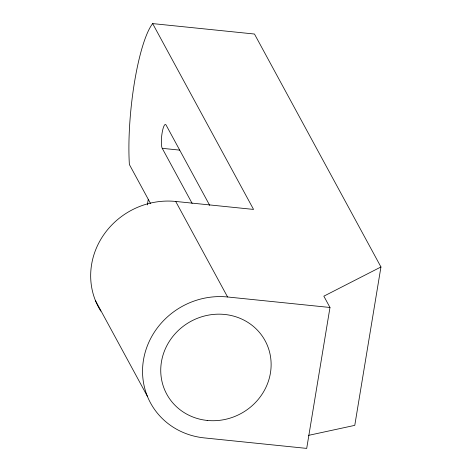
<?xml version="1.0" encoding="UTF-8"?>
<svg xmlns="http://www.w3.org/2000/svg" width="472" height="472" viewBox="0 0 472 472"><rect width="100%" height="100%" fill="white"/><g stroke="black" fill="none" stroke-linecap="round" stroke-linejoin="round"><path stroke-width="0.71" d="M147.341 204.901L148.267 199.314M329.981 307.478L306.7 448.4L204.287 437.904A74.428 69.762 -28.5 0 1 143.47 360.018A74.428 69.762 -28.5 0 1 227.575 296.982L329.981 307.478L323.845 296.174L380.945 266.969L254.473 34.031L152.662 23.6A90.199 18.526 -84.1 0 0 129.375 164.522L150.651 203.709M380.945 266.969L354.773 425.361L308.405 435.396M209.715 205.385L166.085 125.039A12.302 2.525 -84.1 0 0 162.114 132.915A12.302 2.525 -84.1 0 0 162.238 148.326L179.72 150.12M100.813 311.113A74.428 69.762 -28.5 0 1 103.451 235.198A74.428 69.762 -28.5 0 1 175.708 201.45L253.558 209.426L152.662 23.6M162.238 148.326L192.145 203.408M175.708 201.45L227.575 296.982M95.486 300.711L147.358 396.244M207.178 420.434A55.973 52.463 -28.5 0 0 267.506 345.787A55.973 52.463 -28.5 0 0 173.118 336.111A55.973 52.463 -28.5 0 0 207.178 420.434"/></g></svg>
